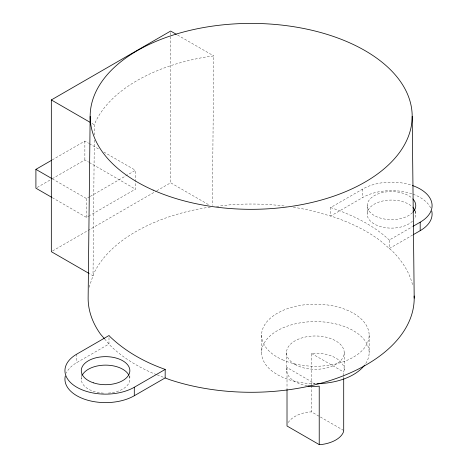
<?xml version="1.0" encoding="UTF-8"?>
<svg xmlns="http://www.w3.org/2000/svg" width="468" height="468" viewBox="0 0 468 468"><rect width="100%" height="100%" fill="white"/><g stroke="black" fill="none" stroke-linecap="round" stroke-linejoin="round"><path stroke-width="0.35" stroke-dasharray="2.34 1.75" d="M94.302 140.143L93.021 275.74L89.23 273.552M94.355 135.041L94.448 124.833L95.314 122.312A161.349 93.155 0 0 1 209.407 56.447L213.771 55.944L212.355 205.393M109.009 337.633L108.956 344.027L76.834 362.571A40.628 23.459 0 0 0 66.321 373.084M307.172 385.778A28.858 16.661 0 0 1 286.504 369.802L287.013 367.573L314.8 383.62M343.705 375.687L343.705 372.031L344.214 369.802L344.214 352.65M52.229 159.927L84.872 141.079L88.668 143.267M37.159 187.475L51.603 179.139M52.229 178.776L84.872 159.927L88.668 162.115M52.352 178.846L86.51 198.567L89.645 196.753M90.271 196.39L135.474 170.293L135.474 189.142L90.271 215.239M52.352 197.695L86.51 217.415L89.645 215.602M52.592 250.942L156.131 191.166M156.762 190.798L170.656 182.783L209.816 205.388M411.781 193.775A40.628 23.459 0 0 0 362.735 197.508L330.619 216.052L330.548 207.611L362.735 189.025A40.628 23.459 0 0 1 411.781 185.299M412.641 235.041L389.347 248.49L389.282 240.043L412.624 226.57M210.319 207.078L208.974 207.236A163.034 94.126 0 0 0 93.688 273.792L89.528 285.872A163.034 94.126 0 0 0 88.949 288.744M216.549 206.365L229.887 204.832A163.034 94.126 0 0 1 286.217 206.23M311.495 384.842L311.495 353.439L315.362 353.141A28.858 16.661 0 0 1 344.214 369.802M343.705 430.466L311.495 411.869L307.891 412.144A28.858 16.661 0 0 0 287.785 423.329M330.548 207.611L332.637 208.201C353.129 215.438 373.3 225.032 389.282 240.043M156.546 374.616L151.919 372.832A163.034 94.126 0 0 1 109.974 345.22L104.75 339.101M157.207 374.874L163.818 377.424M177.53 35.018L213.771 55.944M91.95 123.388L94.448 124.833M89.3 143.635L99.421 149.479M103.849 152.036L135.474 170.293M89.3 162.484L135.474 189.142M311.495 353.439L343.705 372.031M415.765 211.267L415.765 214.092M369.147 335.217L369.147 352.65M367.169 205.61L367.169 214.092M362.735 189.025L362.735 197.508M343.705 376.418L343.705 377.875M311.495 385.573L311.495 411.869M287.013 367.573L287.013 388.756M286.504 352.65L286.504 369.802M261.571 335.217L261.571 352.65M170.656 32.508L170.656 182.783M129.858 375.623L129.858 379.156M86.51 198.567L86.51 217.415M84.872 141.079L84.872 159.927M81.268 374.207L81.268 379.156M76.834 354.089L76.834 362.571M293.366 207.236A163.034 94.126 0 0 1 313.56 211.191L332.684 216.637A163.034 94.126 0 0 1 380.513 240.856L392.36 251.094A163.034 94.126 0 0 1 412.805 285.872M413.08 194.232A40.628 23.459 0 0 1 430.712 208.02M315.362 383.707A53.785 31.052 0 0 1 261.992 348.789A53.785 31.052 0 0 1 328.635 322.557A53.785 31.052 0 0 1 365.426 363.999M129.285 376.114A24.295 14.028 0 0 1 107.675 393.132M103.451 393.132A24.295 14.028 0 0 1 81.847 376.114M412.507 212.624A24.295 14.028 0 0 1 375.851 216.356A24.295 14.028 0 0 1 375.851 194.863A24.295 14.028 0 0 1 412.507 198.596M415.186 211.05A24.295 14.028 0 0 1 414.297 218.889M412.507 221.107A24.295 14.028 0 0 1 375.851 224.839A24.295 14.028 0 0 1 375.851 203.346A24.295 14.028 0 0 1 412.507 207.078M294.957 364.432A28.858 16.661 0 0 0 343.231 356.961A28.858 16.661 0 0 0 307.891 336.556A28.858 16.661 0 0 0 294.957 364.432M282.613 359.851A53.785 31.052 0 0 0 368.685 339.271A53.785 31.052 0 0 0 294.776 306.528A53.785 31.052 0 0 0 282.613 359.851"/><path stroke-width="0.7" d="M65.28 376.096A40.628 23.459 0 0 0 87.592 400.193A40.628 23.459 0 0 0 134.293 395.741L165.14 377.933L165.21 369.41C144.904 362.296 125.658 351.655 110.056 336.708L109.026 335.503L76.834 354.089A40.628 23.459 0 0 0 76.834 387.258A40.628 23.459 0 0 0 134.293 387.258L165.21 369.41M90.154 116.362L88.13 298.157A163.034 94.126 0 0 0 100.544 334.175L104.282 338.551M88.598 273.189L51.328 251.673L51.328 99.941L170.656 31.052L176.278 34.299M51.72 197.326L35.907 188.2L35.907 169.352L51.603 160.29M413.256 226.202L420.194 222.195A40.628 23.459 0 0 0 412.437 185.521M413.267 234.679L420.194 230.677A40.628 23.459 0 0 0 431.748 211.033M287.013 389.487L287.013 426.003L319.223 444.6L322.826 444.325A28.858 16.661 0 0 0 343.231 432.543L343.705 430.466L343.705 378.606M165.14 377.933L169.65 379.671A163.034 94.126 0 0 0 334.31 379.127A163.034 94.126 0 0 0 414.157 295.987M51.328 99.941L90.072 122.306M35.907 169.352L51.72 178.478M412.185 116.362L414.203 298.157M420.194 222.195L420.194 230.677M319.223 444.6L319.223 386.17L315.362 386.463A28.858 16.661 0 0 1 307.891 385.895M134.293 387.258L134.293 395.741M82.391 374.944A24.295 14.028 0 0 1 105.563 365.128A24.295 14.028 0 0 1 128.741 374.944M413.016 199.128A24.295 14.028 0 0 1 413.016 212.092M413.016 207.611A24.295 14.028 0 0 1 414.935 210.46M364.66 365.069A53.785 31.052 0 0 1 316.766 383.696M153.147 190.113A161.015 92.962 0 0 0 410.805 128.495A161.015 92.962 0 0 0 189.552 30.479A161.015 92.962 0 0 0 153.147 190.113M93.419 382.824A24.295 14.028 0 0 0 129.858 370.674A24.295 14.028 0 0 0 93.419 358.529A24.295 14.028 0 0 0 93.419 382.824"/></g></svg>
